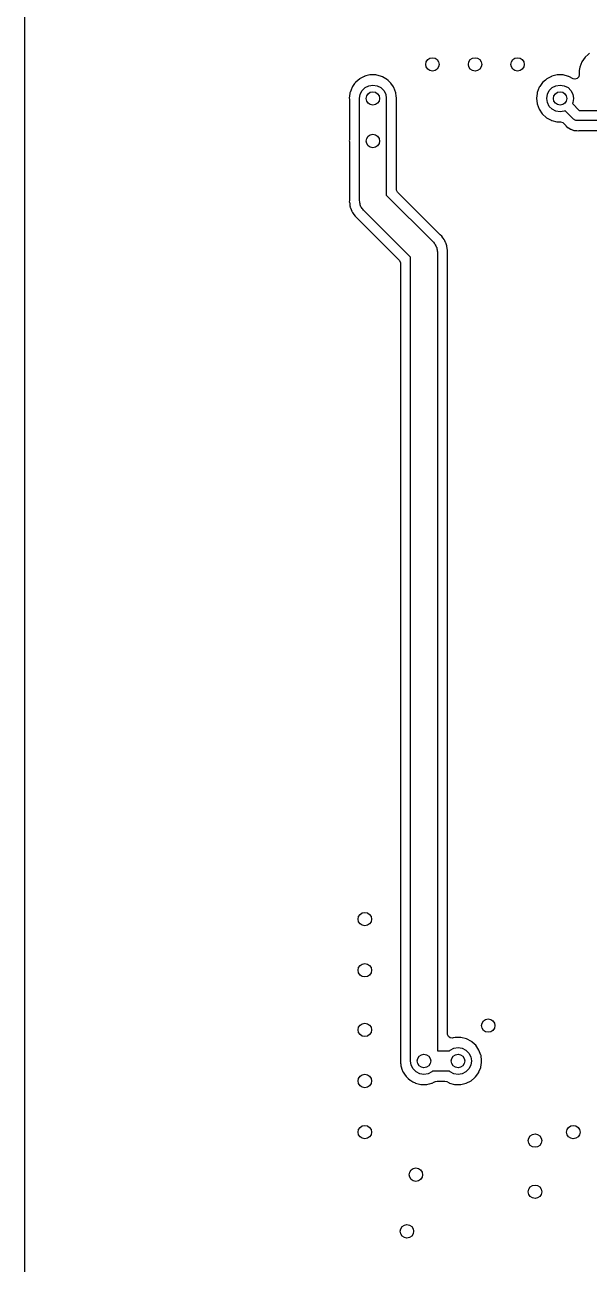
# Model space of a CAD drawing. Extents: x 1.61 to 3.5, y 0.06 to 3.74.
# Drawn here: x 1.611 to 2.274, y 1.441 to 2.896 of the extents above; entities that cross this region are included whole.
import ezdxf

# ---------------------------------------------------------------- set-up
doc = ezdxf.new("R2010")
doc.units = 0
doc.header["$MEASUREMENT"] = 0
doc.layers.add('BLACK', color=7, linetype='CONTINUOUS')

msp = doc.modelspace()

# ---------------------------------------------------------------- linework, layer by layer
at = {"layer": 'BLACK', "linetype": 'CONTINUOUS'}
for p, q in [((1.61085, 0.296052), (1.61085, 3.46773)), ((2.26552, 2.85313), (2.26309, 2.84691)), ((2.26935, 2.85859), (2.26552, 2.85313)), ((2.27276, 2.86156), (2.26935, 2.85859)), ((2.27416, 2.86278), (2.27276, 2.86156)), ((2.27438, 2.86298), (2.27416, 2.86278)), ((2.27416, 2.86278), (2.27416, 2.86278)), ((2.01652, 2.83753), (2.01171, 2.83637)), ((2.01681, 2.8376), (2.01652, 2.83753)), ((2.01652, 2.83753), (2.01652, 2.83753)), ((2.02014, 2.83758), (2.01681, 2.8376)), ((2.02318, 2.83756), (2.02014, 2.83758)), ((2.02348, 2.83756), (2.02318, 2.83756)), ((2.02318, 2.83756), (2.02318, 2.83756)), ((2.02996, 2.83594), (2.02348, 2.83756)), ((2.23652, 2.83753), (2.23171, 2.83637)), ((2.23681, 2.8376), (2.23652, 2.83753)), ((2.23652, 2.83753), (2.23652, 2.83753)), ((2.24014, 2.83758), (2.23681, 2.8376)), ((2.24318, 2.83756), (2.24014, 2.83758)), ((2.24348, 2.83756), (2.24318, 2.83756)), ((2.24318, 2.83756), (2.24318, 2.83756)), ((2.24996, 2.83594), (2.24348, 2.83756)), ((2.26246, 2.83808), (2.26198, 2.83533)), ((2.26255, 2.84281), (2.26222, 2.84029)), ((2.26222, 2.84029), (2.26244, 2.83831)), ((2.26244, 2.83831), (2.26246, 2.83808)), ((2.26305, 2.84661), (2.26255, 2.84281)), ((2.26309, 2.84691), (2.26305, 2.84661)), ((2.26305, 2.84661), (2.26305, 2.84661)), ((1.99552, 2.82313), (1.99309, 2.81691)), ((1.99603, 2.82386), (1.99552, 2.82313)), ((1.99851, 2.82739), (1.99603, 2.82386)), ((1.99935, 2.82859), (1.99851, 2.82739)), ((2.00262, 2.83144), (1.99935, 2.82859)), ((2.00416, 2.83278), (2.00262, 2.83144)), ((2.00438, 2.83298), (2.00416, 2.83278)), ((2.00416, 2.83278), (2.00416, 2.83278)), ((2.00985, 2.8358), (2.00438, 2.83298)), ((2.01005, 2.8359), (2.00985, 2.8358)), ((2.01032, 2.83604), (2.01005, 2.8359)), ((2.01005, 2.8359), (2.01005, 2.8359)), ((2.01171, 2.83637), (2.01032, 2.83604)), ((2.01074, 2.82274), (2.01513, 2.82498)), ((2.01513, 2.82498), (2.02, 2.82575)), ((2.02, 2.82575), (2.02487, 2.82498)), ((2.02487, 2.82498), (2.02926, 2.82274)), ((2.0311, 2.83533), (2.02996, 2.83594)), ((2.03521, 2.83315), (2.0311, 2.83533)), ((2.03586, 2.83281), (2.03521, 2.83315)), ((2.03608, 2.83261), (2.03586, 2.83281)), ((2.03789, 2.831), (2.03608, 2.83261)), ((2.03608, 2.83261), (2.03608, 2.83261)), ((2.04084, 2.82837), (2.03789, 2.831)), ((2.04101, 2.82813), (2.04084, 2.82837)), ((2.04399, 2.82379), (2.04101, 2.82813)), ((2.04101, 2.82813), (2.04101, 2.82813)), ((2.04462, 2.82287), (2.04399, 2.82379)), ((2.04698, 2.81663), (2.04462, 2.82287)), ((2.21552, 2.82313), (2.21309, 2.81691)), ((2.21603, 2.82386), (2.21552, 2.82313)), ((2.21851, 2.82739), (2.21603, 2.82386)), ((2.21935, 2.82859), (2.21851, 2.82739)), ((2.22262, 2.83144), (2.21935, 2.82859)), ((2.22416, 2.83278), (2.22262, 2.83144)), ((2.22438, 2.83298), (2.22416, 2.83278)), ((2.22416, 2.83278), (2.22416, 2.83278)), ((2.22985, 2.8358), (2.22438, 2.83298)), ((2.23005, 2.8359), (2.22985, 2.8358)), ((2.23032, 2.83604), (2.23005, 2.8359)), ((2.23005, 2.8359), (2.23005, 2.8359)), ((2.23171, 2.83637), (2.23032, 2.83604)), ((2.23074, 2.82274), (2.23513, 2.82498)), ((2.23513, 2.82498), (2.24, 2.82575)), ((2.24, 2.82575), (2.24487, 2.82498)), ((2.24487, 2.82498), (2.24926, 2.82274)), ((2.25022, 2.8358), (2.24996, 2.83594)), ((2.25521, 2.83315), (2.25022, 2.8358)), ((2.25022, 2.8358), (2.25022, 2.8358)), ((2.25737, 2.83258), (2.25521, 2.83315)), ((2.26008, 2.83328), (2.25737, 2.83258)), ((2.26198, 2.83533), (2.26008, 2.83328)), ((1.99293, 2.81567), (1.99222, 2.81029)), ((1.99222, 2.81029), (1.9923, 2.80958)), ((1.9923, 2.80958), (1.99239, 2.80874)), ((1.99239, 2.80874), (1.99242, 2.8082)), ((1.99305, 2.81661), (1.99293, 2.81567)), ((1.99309, 2.81691), (1.99305, 2.81661)), ((1.99305, 2.81661), (1.99305, 2.81661)), ((2.00425, 2.81), (2.00502, 2.81487)), ((2.00425, 2.69), (2.00425, 2.81)), ((2.00502, 2.81487), (2.00726, 2.81926)), ((2.00726, 2.81926), (2.01074, 2.82274)), ((2.02926, 2.82274), (2.03274, 2.81926)), ((2.03274, 2.81926), (2.03498, 2.81487)), ((2.03498, 2.81487), (2.03575, 2.81)), ((2.03575, 2.81), (2.03575, 2.69652)), ((2.04744, 2.81281), (2.04698, 2.81663)), ((2.04771, 2.81059), (2.04744, 2.81281)), ((2.04758, 2.80769), (2.04763, 2.80839)), ((2.04763, 2.80839), (2.04775, 2.80926)), ((2.04775, 2.81029), (2.04771, 2.81059)), ((2.04778, 2.81), (2.04775, 2.81029)), ((2.04775, 2.80926), (2.04778, 2.80942)), ((2.04775, 2.80926), (2.04775, 2.80926)), ((2.04778, 2.80942), (2.04778, 2.81)), ((2.21293, 2.81567), (2.21222, 2.81029)), ((2.21222, 2.81029), (2.21295, 2.80366)), ((2.21305, 2.81661), (2.21293, 2.81567)), ((2.21309, 2.81691), (2.21305, 2.81661)), ((2.21305, 2.81661), (2.21305, 2.81661)), ((2.22425, 2.81), (2.22502, 2.81487)), ((2.22502, 2.80513), (2.22425, 2.81)), ((2.22502, 2.81487), (2.22726, 2.81926)), ((2.22726, 2.81926), (2.23074, 2.82274)), ((2.24926, 2.82274), (2.25274, 2.81926)), ((2.25274, 2.81926), (2.25498, 2.81487)), ((2.25498, 2.81487), (2.25575, 2.81)), ((2.25575, 2.81), (2.25498, 2.80513)), ((1.99242, 2.8082), (1.99242, 2.76214)), ((2.04758, 2.76197), (2.04758, 2.80769)), ((2.21295, 2.80366), (2.21525, 2.79739)), ((2.21525, 2.79739), (2.21897, 2.79185)), ((2.22726, 2.80074), (2.22502, 2.80513)), ((2.23074, 2.79726), (2.22726, 2.80074)), ((2.23513, 2.79502), (2.23074, 2.79726)), ((2.24, 2.79425), (2.23513, 2.79502)), ((2.24487, 2.79502), (2.24, 2.79425)), ((2.24603, 2.79562), (2.24487, 2.79502)), ((2.25582, 2.78582), (2.24603, 2.79562)), ((2.25498, 2.80513), (2.25438, 2.80397)), ((2.25438, 2.80397), (2.26245, 2.79591)), ((2.26245, 2.79591), (2.74555, 2.79591)), ((2.21897, 2.79185), (2.21919, 2.79165)), ((2.21919, 2.79165), (2.21919, 2.79165)), ((2.21919, 2.79165), (2.22369, 2.78756)), ((2.22369, 2.78756), (2.22369, 2.78756)), ((2.22369, 2.78756), (2.22391, 2.78735)), ((2.22391, 2.78735), (2.22417, 2.78721)), ((2.22417, 2.78721), (2.22417, 2.78721)), ((2.22417, 2.78721), (2.22951, 2.78431)), ((2.22951, 2.78431), (2.22951, 2.78431)), ((2.22951, 2.78431), (2.22977, 2.78417)), ((2.22977, 2.78417), (2.23006, 2.78409)), ((2.23006, 2.78409), (2.23594, 2.78255)), ((2.23594, 2.78255), (2.23594, 2.78255)), ((2.23594, 2.78255), (2.23623, 2.78248)), ((2.23623, 2.78248), (2.24053, 2.78241)), ((2.24053, 2.78241), (2.2432, 2.78158)), ((2.2432, 2.78158), (2.24396, 2.78096)), ((2.24396, 2.78096), (2.24651, 2.77841)), ((2.2565, 2.78544), (2.25582, 2.78582)), ((2.25705, 2.78489), (2.2565, 2.78544)), ((2.2578, 2.78468), (2.25705, 2.78489)), ((2.25847, 2.7843), (2.2578, 2.78468)), ((2.25925, 2.7843), (2.25847, 2.7843)), ((2.26, 2.78409), (2.25925, 2.7843)), ((2.74555, 2.78409), (2.26, 2.78409)), ((2.24651, 2.77841), (2.24689, 2.77797)), ((2.24689, 2.77797), (2.24749, 2.77722)), ((2.24749, 2.77722), (2.24772, 2.77692)), ((2.24772, 2.77692), (2.24803, 2.77671)), ((2.24803, 2.77671), (2.24803, 2.77671)), ((2.24803, 2.77671), (2.24962, 2.77561)), ((2.24962, 2.77561), (2.24975, 2.77552)), ((2.24975, 2.77552), (2.25161, 2.77415)), ((2.25161, 2.77415), (2.25188, 2.77405)), ((2.25188, 2.77405), (2.25211, 2.77389)), ((2.25211, 2.77389), (2.25246, 2.77378)), ((2.25246, 2.77378), (2.25246, 2.77378)), ((2.25246, 2.77378), (2.25326, 2.77353)), ((2.25326, 2.77353), (2.25431, 2.7732)), ((2.25431, 2.7732), (2.25446, 2.77315)), ((2.25446, 2.77315), (2.25629, 2.7725)), ((2.25629, 2.7725), (2.25629, 2.7725)), ((2.25629, 2.7725), (2.25664, 2.77238)), ((2.25664, 2.77238), (2.25692, 2.77237)), ((2.25692, 2.77237), (2.25692, 2.77237)), ((2.25692, 2.77237), (2.25719, 2.77228)), ((2.25719, 2.77228), (2.25745, 2.77226)), ((2.25745, 2.77226), (2.25953, 2.77226)), ((2.25953, 2.77226), (2.25972, 2.77226)), ((2.25972, 2.77226), (2.26197, 2.77217)), ((2.26197, 2.77217), (2.26225, 2.77225)), ((2.26225, 2.77225), (2.26257, 2.77226)), ((2.26257, 2.77226), (2.54239, 2.77226)), ((1.99238, 2.7615), (1.99222, 2.76029)), ((1.99222, 2.76029), (1.9923, 2.75958)), ((1.9923, 2.75958), (1.99239, 2.75874)), ((1.99242, 2.76214), (1.99238, 2.7615)), ((1.99239, 2.75874), (1.99242, 2.7582)), ((1.99242, 2.7582), (1.99242, 2.69113)), ((2.04761, 2.76138), (2.04758, 2.76197)), ((2.04758, 2.75769), (2.04763, 2.75839)), ((2.04758, 2.70348), (2.04758, 2.75769)), ((2.04771, 2.76059), (2.04761, 2.76138)), ((2.04763, 2.75839), (2.04775, 2.75926)), ((2.04778, 2.76), (2.04771, 2.76059)), ((2.04775, 2.75926), (2.04778, 2.75942)), ((2.04775, 2.75926), (2.04775, 2.75926)), ((2.04778, 2.75942), (2.04778, 2.76)), ((2.03575, 2.69652), (2.09114, 2.64114)), ((2.04769, 2.70242), (2.04758, 2.70348)), ((2.04903, 2.69997), (2.04769, 2.70242)), ((2.09882, 2.65018), (2.04903, 2.69997)), ((1.99237, 2.69028), (1.99226, 2.68855)), ((1.99226, 2.68855), (1.99231, 2.68825)), ((1.99231, 2.68825), (1.99231, 2.68825)), ((1.99231, 2.68825), (1.99268, 2.6861)), ((1.99241, 2.69079), (1.99237, 2.69028)), ((1.99242, 2.69113), (1.99241, 2.69079)), ((1.99268, 2.6861), (1.99272, 2.68584)), ((1.99272, 2.68584), (1.99284, 2.68484)), ((1.99284, 2.68484), (1.99302, 2.68337)), ((1.99302, 2.68337), (1.99313, 2.68309)), ((1.99313, 2.68309), (1.99316, 2.68296)), ((1.99316, 2.68296), (1.99331, 2.68239)), ((1.99331, 2.68239), (1.99335, 2.68227)), ((1.99335, 2.68227), (1.9934, 2.68197)), ((1.9934, 2.68197), (1.99352, 2.6817)), ((1.99352, 2.6817), (1.99352, 2.6817)), ((1.99352, 2.6817), (1.9944, 2.67969)), ((1.9944, 2.67969), (1.9945, 2.67945)), ((1.9945, 2.67945), (1.99521, 2.67757)), ((1.99521, 2.67757), (1.99538, 2.67713)), ((2.00445, 2.68878), (2.00425, 2.69)), ((2.00445, 2.68754), (2.00445, 2.68878)), ((2.00483, 2.68636), (2.00445, 2.68754)), ((2.00502, 2.68513), (2.00483, 2.68636)), ((2.00559, 2.68403), (2.00502, 2.68513)), ((2.00597, 2.68285), (2.00559, 2.68403)), ((2.0067, 2.68185), (2.00597, 2.68285)), ((2.00726, 2.68074), (2.0067, 2.68185)), ((2.00814, 2.67987), (2.00726, 2.68074)), ((2.00886, 2.67886), (2.00814, 2.67987)), ((2.06425, 2.62348), (2.00886, 2.67886)), ((1.99538, 2.67713), (1.99555, 2.67688)), ((1.99555, 2.67688), (1.99561, 2.67676)), ((1.99561, 2.67676), (1.9959, 2.67625)), ((1.9959, 2.67625), (1.99597, 2.67613)), ((1.99597, 2.67613), (1.99609, 2.67586)), ((1.99609, 2.67586), (1.99627, 2.67562)), ((1.99627, 2.67562), (1.99627, 2.67562)), ((1.99627, 2.67562), (1.9976, 2.67389)), ((1.9976, 2.67389), (1.99775, 2.67368)), ((1.99775, 2.67368), (1.99899, 2.67187)), ((1.99899, 2.67187), (1.99899, 2.67187)), ((1.99899, 2.67187), (1.99916, 2.67163)), ((1.99916, 2.67163), (1.99999, 2.67089)), ((1.99999, 2.67089), (2.00097, 2.67002)), ((2.00097, 2.67002), (2.00118, 2.66982)), ((2.00118, 2.66982), (2.05097, 2.62003)), ((2.09903, 2.64998), (2.09882, 2.65018)), ((2.10084, 2.64837), (2.09903, 2.64998)), ((2.10225, 2.64632), (2.10084, 2.64837)), ((2.09114, 2.64114), (2.09186, 2.64013)), ((2.09186, 2.64013), (2.09274, 2.63926)), ((2.09274, 2.63926), (2.0933, 2.63815)), ((2.0933, 2.63815), (2.09403, 2.63715)), ((2.09403, 2.63715), (2.09441, 2.63597)), ((2.09441, 2.63597), (2.09498, 2.63487)), ((2.09498, 2.63487), (2.09517, 2.63364)), ((2.1024, 2.64611), (2.10225, 2.64632)), ((2.10373, 2.64438), (2.1024, 2.64611)), ((2.10391, 2.64414), (2.10373, 2.64438)), ((2.10373, 2.64438), (2.10373, 2.64438)), ((2.10403, 2.64387), (2.10391, 2.64414)), ((2.1041, 2.64375), (2.10403, 2.64387)), ((2.10439, 2.64324), (2.1041, 2.64375)), ((2.10445, 2.64312), (2.10439, 2.64324)), ((2.10462, 2.64287), (2.10445, 2.64312)), ((2.10533, 2.64098), (2.10462, 2.64287)), ((2.1055, 2.64055), (2.10533, 2.64098)), ((2.1056, 2.64031), (2.1055, 2.64055)), ((2.10611, 2.63914), (2.1056, 2.64031)), ((2.1066, 2.63803), (2.10611, 2.63914)), ((2.10665, 2.63773), (2.1066, 2.63803)), ((2.10669, 2.63761), (2.10665, 2.63773)), ((2.10684, 2.63704), (2.10669, 2.63761)), ((2.10687, 2.63691), (2.10684, 2.63704)), ((2.10698, 2.63663), (2.10687, 2.63691)), ((2.10702, 2.63633), (2.10698, 2.63663)), ((2.10728, 2.63416), (2.10702, 2.63633)), ((2.10732, 2.6339), (2.10728, 2.63416)), ((2.10769, 2.63175), (2.10732, 2.6339)), ((2.05097, 2.62003), (2.05231, 2.61758)), ((2.06425, 1.68), (2.06425, 2.62348)), ((2.09517, 2.63364), (2.09555, 2.63246)), ((2.09555, 2.63246), (2.09555, 2.63122)), ((2.09555, 2.63122), (2.09575, 2.63)), ((2.09575, 2.63), (2.09575, 1.69181)), ((2.10758, 2.62887), (2.10759, 2.62921)), ((2.10758, 1.71167), (2.10758, 2.62887)), ((2.10759, 2.62921), (2.10766, 2.63023)), ((2.10766, 2.63023), (2.10774, 2.63145)), ((2.10774, 2.63145), (2.10769, 2.63175)), ((2.10769, 2.63175), (2.10769, 2.63175)), ((2.05231, 2.61758), (2.05242, 2.61652)), ((2.05242, 2.61652), (2.05242, 1.68214)), ((2.1076, 1.71121), (2.10758, 1.71167)), ((2.10863, 1.70862), (2.1076, 1.71121)), ((2.11091, 1.70699), (2.10863, 1.70862)), ((2.1137, 1.70685), (2.11091, 1.70699)), ((2.11439, 1.70702), (2.1137, 1.70685)), ((2.11652, 1.70753), (2.11439, 1.70702)), ((2.11681, 1.7076), (2.11652, 1.70753)), ((2.11652, 1.70753), (2.11652, 1.70753)), ((2.12014, 1.70758), (2.11681, 1.7076)), ((2.12318, 1.70756), (2.12014, 1.70758)), ((2.12348, 1.70756), (2.12318, 1.70756)), ((2.12318, 1.70756), (2.12318, 1.70756)), ((2.12996, 1.70594), (2.12348, 1.70756)), ((2.13586, 1.70281), (2.12996, 1.70594)), ((2.13608, 1.70261), (2.13586, 1.70281)), ((2.13922, 1.69982), (2.13608, 1.70261)), ((2.13608, 1.70261), (2.13608, 1.70261)), ((2.09575, 1.69181), (2.10981, 1.69181)), ((2.10981, 1.69181), (2.11074, 1.69274)), ((2.11074, 1.69274), (2.11513, 1.69498)), ((2.11513, 1.69498), (2.12, 1.69575)), ((2.12, 1.69575), (2.12487, 1.69498)), ((2.12487, 1.69498), (2.12926, 1.69274)), ((2.12926, 1.69274), (2.13274, 1.68926)), ((2.13274, 1.68926), (2.13498, 1.68487)), ((2.14084, 1.69837), (2.13922, 1.69982)), ((2.14462, 1.69287), (2.14084, 1.69837)), ((2.14698, 1.68663), (2.14462, 1.69287)), ((2.05238, 1.6815), (2.05222, 1.68029)), ((2.05222, 1.68029), (2.05241, 1.67859)), ((2.05242, 1.68214), (2.05238, 1.6815)), ((2.05241, 1.67859), (2.05242, 1.67844)), ((2.05242, 1.67844), (2.05242, 1.67833)), ((2.05242, 1.67833), (2.05244, 1.67818)), ((2.05244, 1.67818), (2.05244, 1.67818)), ((2.05244, 1.67818), (2.0526, 1.67685)), ((2.0526, 1.67685), (2.05261, 1.6768)), ((2.05261, 1.6768), (2.05295, 1.67366)), ((2.05295, 1.67366), (2.053, 1.67352)), ((2.053, 1.67352), (2.05302, 1.67337)), ((2.05302, 1.67337), (2.05313, 1.67309)), ((2.06502, 1.67513), (2.06425, 1.68)), ((2.06726, 1.67074), (2.06502, 1.67513)), ((2.13498, 1.67513), (2.13274, 1.67074)), ((2.13498, 1.68487), (2.13575, 1.68)), ((2.13575, 1.68), (2.13498, 1.67513)), ((2.14683, 1.67281), (2.1476, 1.67818)), ((2.14702, 1.68633), (2.14698, 1.68663)), ((2.14771, 1.68059), (2.14702, 1.68633)), ((2.1476, 1.67818), (2.14775, 1.67926)), ((2.14778, 1.68), (2.14771, 1.68059)), ((2.14775, 1.67926), (2.14778, 1.67942)), ((2.14775, 1.67926), (2.14775, 1.67926)), ((2.14778, 1.67942), (2.14778, 1.68)), ((2.05313, 1.67309), (2.05313, 1.67309)), ((2.05313, 1.67309), (2.05414, 1.67041)), ((2.05414, 1.67041), (2.05416, 1.67036)), ((2.05416, 1.67036), (2.05525, 1.66739)), ((2.05525, 1.66739), (2.05533, 1.66727)), ((2.05533, 1.66727), (2.05538, 1.66713)), ((2.05538, 1.66713), (2.05555, 1.66688)), ((2.05555, 1.66688), (2.05555, 1.66688)), ((2.05555, 1.66688), (2.05717, 1.66452)), ((2.05717, 1.66452), (2.0572, 1.66447)), ((2.0572, 1.66447), (2.05897, 1.66185)), ((2.05897, 1.66185), (2.05908, 1.66175)), ((2.05908, 1.66175), (2.05916, 1.66163)), ((2.05916, 1.66163), (2.05938, 1.66143)), ((2.05938, 1.66143), (2.05938, 1.66143)), ((2.05938, 1.66143), (2.06153, 1.65952)), ((2.06153, 1.65952), (2.06156, 1.65949)), ((2.06156, 1.65949), (2.06391, 1.65735)), ((2.07074, 1.66726), (2.06726, 1.67074)), ((2.07513, 1.66502), (2.07074, 1.66726)), ((2.08, 1.66425), (2.07513, 1.66502)), ((2.08487, 1.66502), (2.08, 1.66425)), ((2.08926, 1.66726), (2.08487, 1.66502)), ((2.09019, 1.66819), (2.08926, 1.66726)), ((2.10981, 1.66819), (2.09019, 1.66819)), ((2.11074, 1.66726), (2.10981, 1.66819)), ((2.11513, 1.66502), (2.11074, 1.66726)), ((2.12, 1.66425), (2.11513, 1.66502)), ((2.12487, 1.66502), (2.12, 1.66425)), ((2.12926, 1.66726), (2.12487, 1.66502)), ((2.13274, 1.67074), (2.12926, 1.66726)), ((2.13537, 1.65686), (2.13946, 1.66035)), ((2.13946, 1.66035), (2.14022, 1.661)), ((2.14022, 1.661), (2.14045, 1.6612)), ((2.14022, 1.661), (2.14022, 1.661)), ((2.14045, 1.6612), (2.14434, 1.66662)), ((2.14434, 1.66662), (2.14461, 1.66727)), ((2.14461, 1.66727), (2.14672, 1.67253)), ((2.14672, 1.67253), (2.14683, 1.67281)), ((2.14672, 1.67253), (2.14672, 1.67253)), ((2.06391, 1.65735), (2.06404, 1.65728)), ((2.06404, 1.65728), (2.06414, 1.65719)), ((2.06414, 1.65719), (2.06571, 1.65636)), ((2.06571, 1.65636), (2.06695, 1.6557)), ((2.06695, 1.6557), (2.06699, 1.65568)), ((2.06699, 1.65568), (2.06977, 1.65417)), ((2.06977, 1.65417), (2.06991, 1.65413)), ((2.06991, 1.65413), (2.07004, 1.65406)), ((2.07004, 1.65406), (2.07312, 1.65329)), ((2.07312, 1.65329), (2.07316, 1.65328)), ((2.07316, 1.65328), (2.07623, 1.65248)), ((2.07623, 1.65248), (2.07638, 1.65247)), ((2.07638, 1.65247), (2.07652, 1.65244)), ((2.07652, 1.65244), (2.07682, 1.65244)), ((2.07682, 1.65244), (2.07682, 1.65244)), ((2.07682, 1.65244), (2.07969, 1.65242)), ((2.07969, 1.65242), (2.07974, 1.65242)), ((2.07974, 1.65242), (2.0826, 1.65238)), ((2.0826, 1.65238), (2.08261, 1.65238)), ((2.08261, 1.65238), (2.0829, 1.65237)), ((2.0829, 1.65237), (2.08305, 1.6524)), ((2.08305, 1.6524), (2.08319, 1.6524)), ((2.08319, 1.6524), (2.08348, 1.65247)), ((2.08348, 1.65247), (2.08627, 1.65314)), ((2.08348, 1.65247), (2.08348, 1.65247)), ((2.08627, 1.65314), (2.08632, 1.65315)), ((2.08632, 1.65315), (2.08941, 1.65386)), ((2.08941, 1.65386), (2.08954, 1.65393)), ((2.08954, 1.65393), (2.08968, 1.65396)), ((2.08968, 1.65396), (2.0925, 1.65541)), ((2.0925, 1.65541), (2.09254, 1.65544)), ((2.09254, 1.65544), (2.09303, 1.65568)), ((2.09303, 1.65568), (2.09332, 1.65583)), ((2.09332, 1.65583), (2.09555, 1.65636)), ((2.09555, 1.65636), (2.10448, 1.65636)), ((2.10448, 1.65636), (2.10685, 1.65576)), ((2.10685, 1.65576), (2.10951, 1.65431)), ((2.10951, 1.65431), (2.10951, 1.65431)), ((2.10951, 1.65431), (2.10977, 1.65417)), ((2.10977, 1.65417), (2.11006, 1.65409)), ((2.11006, 1.65409), (2.11594, 1.65255)), ((2.11594, 1.65255), (2.11594, 1.65255)), ((2.11594, 1.65255), (2.11623, 1.65248)), ((2.11623, 1.65248), (2.11963, 1.65242)), ((2.11963, 1.65242), (2.1226, 1.65238)), ((2.1226, 1.65238), (2.1226, 1.65238)), ((2.1226, 1.65238), (2.1229, 1.65237)), ((2.1229, 1.65237), (2.1232, 1.65244)), ((2.1232, 1.65244), (2.1263, 1.65315)), ((2.1232, 1.65244), (2.1232, 1.65244)), ((2.1263, 1.65315), (2.12941, 1.65386)), ((2.12941, 1.65386), (2.13537, 1.65686))]:
    msp.add_line(p, q, dxfattribs=at)
at = {"layer": 'BLACK'}
for centre in [(2.09, 2.85), (2.14, 2.85), (2.19, 2.85), (2.02, 2.81), (2.24, 2.81), (2.02, 2.76), (2.0105, 1.8465), (2.0105, 1.7865), (2.0105, 1.7165), (2.1555, 1.7215), (2.08, 1.68), (2.12, 1.68), (2.0105, 1.6565), (2.0105, 1.5965), (2.2555, 1.5965), (2.2105, 1.5865), (2.0705, 1.5465), (2.2105, 1.5265), (2.06, 1.48)]:
    msp.add_circle(centre, 0.007874, dxfattribs=at)

doc.saveas('drawing.dxf')
